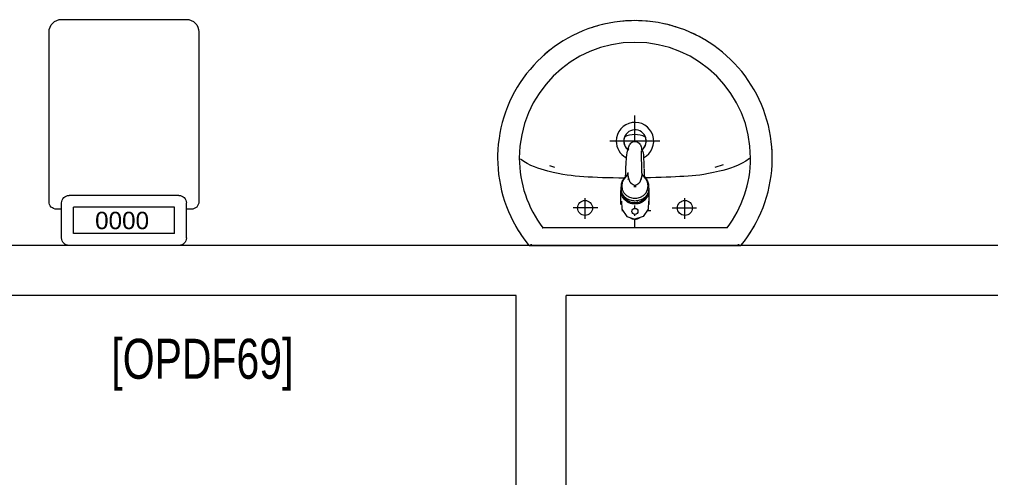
# Model space of a CAD drawing. Extents: x -234346 to 58427, y -132654 to -82394.
# Drawn here: x -62222 to -60277, y -98387 to -97470 of the extents above; entities that cross this region are included whole.
import ezdxf

# ---------------------------------------------------------------- set-up
doc = ezdxf.new("R2010")
doc.units = 0
doc.header["$LTSCALE"] = 8
for name, color, linetype, lineweight in [('72_EGR_BASE_TEXT', 9, 'Continuous', 5), ('72_EGR_EQP_TAG', 9, 'Continuous', 5), ('LOADING', 9, 'Continuous', 5), ('P-SANR-FIXT', 9, 'Continuous', 18), ('P-SANR-FIXT-1', 9, 'Continuous', 13), ('Walls', 9, 'Continuous', 5)]:
    doc.layers.add(name, color=color, linetype=linetype, lineweight=lineweight)
doc.styles.get("Standard").update_dxf_attribs({"font": 'ARIALUNI.TTF'})
doc.styles.add('X3G_ENTITY_9F38', font='swisscl.ttf', dxfattribs={"height": 0.2})

# ---------------------------------------------------------------- blocks, each defined once
blk = doc.blocks.new('FP_138-161_A_00_GFL_-0_080_Einreichung_Grundrisse_100')
at = {"layer": 'P-SANR-FIXT'}
blk.add_line((-0.0044, -0.0019), (-0.0045, -0.0021), dxfattribs=at)
at = {"layer": 'P-SANR-FIXT', "flags": 128}
blk.add_lwpolyline([(-0.0057, -0.0037), (-0.0058, -0.0039), (-0.006, -0.004)], dxfattribs=at)
blk = doc.blocks.new('FP_139-161_A_00_GFL_-0_080_Einreichung_Grundrisse_100')
at = {"layer": 'P-SANR-FIXT'}
blk.add_line((0.0045, -0.0022), (0.0044, -0.002), dxfattribs=at)
at = {"layer": 'P-SANR-FIXT', "flags": 128}
blk.add_lwpolyline([(0.006, -0.004), (0.0059, -0.0039), (0.0057, -0.0038)], dxfattribs=at)
blk = doc.blocks.new('IS_Ceraplus_B8204_BIM_BG _1_ - B8204AA - CERAPLUS single lever basin mixer with pop-up waste-V137-161_A_00_GFL_-0_080_Einreichung_Grundrisse_100')
at = {"layer": 'P-SANR-FIXT-1'}
h = blk.add_hatch(dxfattribs=at)
h.set_pattern_fill('FP_26', color=256, style=0, pattern_type=2)
h.set_pattern_definition([(225, (0.009, 0), (0.010607, -0.010607), []), (315, (0.009, 0), (0.010607, 0.010607), [])])
h.paths.add_polyline_path([(0.0056, -0.002), (0.0058, -0.0024), (0.0058, -0.0021)])
h.paths.add_polyline_path([(0.007, -0.0039), (0.0088, -0.0045), (0.0084, -0.0043)])
at = {"layer": 'LOADING'}
for p, q in [((-0.028, 0), (-0.028, -0.0281)), ((0.028, -0.0281), (0.028, 0)), ((-0.0274, -0.0337), (-0.0271, -0.0392)), ((-0.0262, -0.0282), (-0.0263, -0.0287)), ((0.0263, -0.0287), (0.0262, -0.0282)), ((0.0262, -0.0293), (0.0263, -0.0287)), ((0.0271, -0.0392), (0.0274, -0.0337)), ((-0.0137, -0.0512), (-0.0129, -0.0517)), ((0.0124, -0.052), (0.0133, -0.0515)), ((0.0185, -0.0618), (0.019, -0.0539)), ((0.019, -0.0539), (0.0188, -0.0561)), ((0.014, -0.0647), (0.0133, -0.1077))]:
    blk.add_line(p, q, dxfattribs=at)
at = {"layer": 'LOADING', "flags": 128}
for points in [[(-0.0272, -0.0069), (-0.0266, 0.009), (-0.0165, 0.0236), (0, 0.0291)], [(0.0272, -0.0069), (0.0266, 0.009), (0.0165, 0.0236), (0, 0.0291)], [(-0.0176, -0.0568), (-0.0224, -0.0513), (-0.0254, -0.0448), (-0.0264, -0.0376), (-0.0253, -0.0305), (-0.0222, -0.024), (-0.0172, -0.0186), (-0.0109, -0.0147), (-0.0037, -0.0127), (0.0037, -0.0127), (0.0109, -0.0147), (0.0172, -0.0186), (0.0222, -0.024), (0.0253, -0.0305), (0.0264, -0.0376), (0.0254, -0.0448), (0.0224, -0.0513), (0.0176, -0.0568)], [(-0.0271, -0.0393), (-0.027, -0.0403), (-0.0269, -0.0414), (-0.0267, -0.0424), (-0.0265, -0.0434), (-0.0262, -0.0444), (-0.0259, -0.0454), (-0.0255, -0.0464), (-0.0252, -0.0474), (-0.0247, -0.0484), (-0.0243, -0.0493), (-0.0238, -0.0502), (-0.0232, -0.0511), (-0.0226, -0.052), (-0.022, -0.0529), (-0.0214, -0.0537), (-0.0207, -0.0545), (-0.0199, -0.0553), (-0.0192, -0.0561), (-0.0184, -0.0568), (-0.0176, -0.0575), (-0.0173, -0.0577)], [(-0.019, -0.0539), (-0.0185, -0.0615), (-0.0185, -0.0618)], [(-0.0162, -0.0579), (-0.0156, -0.058), (-0.0151, -0.0581), (-0.0146, -0.0583), (-0.0142, -0.0586), (-0.0139, -0.0588), (-0.0138, -0.0591)], [(0.0138, -0.0591), (0.0139, -0.0588), (0.0142, -0.0586), (0.0146, -0.0583), (0.0151, -0.0581), (0.0156, -0.058), (0.0162, -0.0579)], [(0.0171, -0.0578), (0.0174, -0.0575), (0.0176, -0.0568)], [(0.0173, -0.0577), (0.0181, -0.057), (0.0189, -0.0563), (0.0197, -0.0556), (0.0204, -0.0548), (0.0211, -0.054), (0.0218, -0.0532), (0.0224, -0.0523), (0.023, -0.0514), (0.0236, -0.0505), (0.0241, -0.0496), (0.0246, -0.0487), (0.025, -0.0477), (0.0254, -0.0467), (0.0258, -0.0458), (0.0261, -0.0448), (0.0264, -0.0437), (0.0266, -0.0427), (0.0268, -0.0417), (0.027, -0.0407), (0.0271, -0.0396), (0.0271, -0.0393)], [(-0.0181, -0.0728), (-0.0177, -0.083), (-0.0172, -0.0938)], [(-0.0138, -0.0591), (-0.0139, -0.0612), (-0.014, -0.0633)], [(0.014, -0.0633), (0.0139, -0.0612), (0.0138, -0.0591)], [(0.0172, -0.0938), (0.0177, -0.083), (0.0181, -0.0728)], [(0.0184, -0.0651), (0.0184, -0.0652), (0.0184, -0.0652), (0.0184, -0.0652), (0.0184, -0.0654), (0.0184, -0.0655)], [(-0.0129, -0.1142), (-0.0124, -0.1161), (-0.0118, -0.1179), (-0.0109, -0.1197), (-0.0098, -0.1214), (-0.0084, -0.123), (-0.0067, -0.1244), (-0.0047, -0.1255), (-0.0025, -0.1263), (0, -0.1266)], [(0, -0.1266), (0.0025, -0.1263), (0.0047, -0.1255), (0.0067, -0.1244), (0.0084, -0.123), (0.0098, -0.1214), (0.0109, -0.1197), (0.0118, -0.1179), (0.0124, -0.1161), (0.0129, -0.1142)]]:
    blk.add_lwpolyline(points, dxfattribs=at)
at = {"layer": 'LOADING'}
for centre, radius, start, end in [((0, 0.0135), 0.00603, 0, 180), ((0, 0.0135), 0.00603, 180, 0), ((-0.009, 0), 0.005, 300, 315), ((0.009, 0), 0.005, 225, 240)]:
    blk.add_arc(centre, radius, start, end, dxfattribs=at)
for centre, major_axis, start_param, end_param in [((0, -0.0281), (-0.028, 0), 4.712389, 6.47291), ((0, -0.0287), (0.0267, 0), 1.570796, 3.036556), ((0, -0.0287), (0.0263, 0), 2.625648, 2.791756), ((0, -0.0287), (-0.0263, 0), 4.712389, 5.759587), ((0, -0.0281), (0.028, 0), 6.093357, 7.853982), ((0, -0.0287), (0.0267, 0), 0.105099, 1.570796), ((0, -0.0287), (0.0262, 0), 0.523599, 1.570796), ((0, -0.0287), (0.0262, 0), 0.349919, 0.515945), ((0, -0.0321), (0.0275, 0), 3.141823, 3.202701), ((0, -0.0321), (0.0275, 0), 3.239313, 3.439417), ((0, -0.0281), (0.028, 0), 3.371221, 3.483334), ((0, -0.0287), (0.0267, 0), 6.059374, 6.108652), ((0, -0.0321), (0.0275, 0), 5.985527, 6.185455), ((0, -0.0281), (0.028, 0), 5.94107, 6.05344), ((0, -0.0321), (0.0275, 0), 6.222066, 6.282955), ((0, -0.0312), (0.0248, 0), 4.111947, 4.191073), ((0, -0.0281), (0.028, 0), 4.202431, 4.259552), ((0, -0.0287), (0.0263, 0), 4.169225, 4.2325), ((0, -0.0281), (0.028, 0), 5.172057, 5.222265)]:
    blk.add_ellipse(centre, major_axis=major_axis, ratio=0.961262, start_param=start_param, end_param=end_param, dxfattribs=at)
for points, knots in [([(-0.0215, -0.0162), (-0.0216, -0.0163), (-0.0219, -0.0167), (-0.0227, -0.0177), (-0.0238, -0.0192), (-0.0249, -0.0211), (-0.0258, -0.0231), (-0.0266, -0.0253), (-0.0273, -0.0282), (-0.0275, -0.0305), (-0.0275, -0.0321)], [0.7859035, 0.7859035, 0.7859035, 0.7859035, 0.7916667, 0.8055556, 0.8333333, 0.8611111, 0.8888889, 0.9166667, 0.9444444, 1, 1, 1, 1]), ([(0.021, -0.0157), (0.0208, -0.0154), (0.0203, -0.0149), (0.0192, -0.0139), (0.0177, -0.0127), (0.0161, -0.0117), (0.0148, -0.0109), (0.0138, -0.0104), (0.0127, -0.0099), (0.0113, -0.0093), (0.0087, -0.0084), (0.0048, -0.0075), (0, -0.0071), (-0.0048, -0.0075), (-0.0087, -0.0084), (-0.0113, -0.0093), (-0.0127, -0.0099), (-0.0138, -0.0104), (-0.0148, -0.0109), (-0.0161, -0.0117), (-0.0177, -0.0127), (-0.0191, -0.0139), (-0.0202, -0.0149), (-0.0208, -0.0154), (-0.021, -0.0157)], [0.2222222, 0.2222222, 0.2222222, 0.2222222, 0.2361111, 0.25, 0.2777778, 0.3055556, 0.3194444, 0.3333333, 0.3472222, 0.3611111, 0.3888889, 0.4444444, 0.5, 0.5555556, 0.6111111, 0.6388889, 0.6527778, 0.6666667, 0.6805556, 0.6944444, 0.7222222, 0.75, 0.7638889, 0.7777778, 0.7777778, 0.7777778, 0.7777778]), ([(0.0275, -0.0321), (0.0275, -0.0305), (0.0273, -0.0282), (0.0266, -0.0253), (0.0258, -0.0231), (0.0249, -0.0211), (0.0238, -0.0192), (0.0227, -0.0177), (0.0219, -0.0167), (0.0216, -0.0163), (0.0215, -0.0162)], [0, 0, 0, 0, 0.0555556, 0.0833333, 0.1111111, 0.1388889, 0.1666667, 0.1944444, 0.2083333, 0.2142181, 0.2142181, 0.2142181, 0.2142181]), ([(0, -0.0378), (-0.0005, -0.038), (-0.0012, -0.0384), (-0.0021, -0.0389), (-0.0028, -0.0393), (-0.0035, -0.0397), (-0.0042, -0.04), (-0.0049, -0.0405), (-0.0055, -0.0409), (-0.0061, -0.0414), (-0.0067, -0.0419), (-0.0072, -0.0424), (-0.0078, -0.0429), (-0.0083, -0.0435), (-0.0088, -0.0441), (-0.0092, -0.0446), (-0.0096, -0.0452), (-0.01, -0.0459), (-0.0103, -0.0466), (-0.0105, -0.0472), (-0.0107, -0.0477), (-0.0108, -0.0481), (-0.0109, -0.0484), (-0.0111, -0.0489), (-0.0114, -0.0497), (-0.0118, -0.0509), (-0.0122, -0.0521), (-0.0124, -0.053), (-0.0126, -0.0537), (-0.0128, -0.0544), (-0.0129, -0.0552), (-0.0131, -0.0559), (-0.0132, -0.0566), (-0.0134, -0.0572), (-0.0136, -0.0581), (-0.0137, -0.0587), (-0.0138, -0.0591)], [0, 0, 0, 0, 0.055556, 0.083333, 0.111111, 0.138889, 0.166667, 0.194444, 0.222222, 0.25, 0.277778, 0.305556, 0.333333, 0.361111, 0.388889, 0.416667, 0.444444, 0.472222, 0.5, 0.527778, 0.541667, 0.555556, 0.569444, 0.583333, 0.611111, 0.666667, 0.722222, 0.75, 0.777778, 0.805556, 0.833333, 0.861111, 0.888889, 0.916667, 0.944444, 1, 1, 1, 1]), ([(0, -0.0357), (-0.0006, -0.0357), (-0.0013, -0.0357), (-0.002, -0.0357), (-0.0022, -0.0357)], [0, 0, 0, 0, 0.1, 0.1298359, 0.1298359, 0.1298359, 0.1298359]), ([(0.0022, -0.0357), (0.002, -0.0357), (0.0013, -0.0357), (0.0006, -0.0357), (0, -0.0357)], [0.8701578, 0.8701578, 0.8701578, 0.8701578, 0.9, 1, 1, 1, 1]), ([(0.0138, -0.0591), (0.0137, -0.0587), (0.0136, -0.0581), (0.0134, -0.0572), (0.0132, -0.0566), (0.0131, -0.0559), (0.0129, -0.0552), (0.0128, -0.0544), (0.0126, -0.0537), (0.0124, -0.053), (0.0122, -0.0521), (0.0118, -0.0509), (0.0114, -0.0497), (0.0111, -0.0489), (0.0109, -0.0484), (0.0108, -0.0481), (0.0107, -0.0477), (0.0105, -0.0472), (0.0103, -0.0466), (0.01, -0.0459), (0.0096, -0.0452), (0.0092, -0.0446), (0.0088, -0.0441), (0.0083, -0.0435), (0.0078, -0.0429), (0.0072, -0.0424), (0.0067, -0.0419), (0.0061, -0.0414), (0.0055, -0.0409), (0.0049, -0.0405), (0.0042, -0.04), (0.0035, -0.0397), (0.0028, -0.0393), (0.0021, -0.0389), (0.0012, -0.0384), (0.0005, -0.038), (0, -0.0378)], [0, 0, 0, 0, 0.055556, 0.083333, 0.111111, 0.138889, 0.166667, 0.194444, 0.222222, 0.25, 0.277778, 0.333333, 0.388889, 0.416667, 0.430556, 0.444444, 0.458333, 0.472222, 0.5, 0.527778, 0.555556, 0.583333, 0.611111, 0.638889, 0.666667, 0.694444, 0.722222, 0.75, 0.777778, 0.805556, 0.833333, 0.861111, 0.888889, 0.916667, 0.944444, 1, 1, 1, 1]), ([(-0.0188, -0.0538), (-0.0188, -0.0547), (-0.0186, -0.0582), (-0.0185, -0.0619), (-0.0184, -0.0646)], [0.6724021, 0.6724021, 0.6724021, 0.6724021, 0.75, 1, 1, 1, 1]), ([(-0.0162, -0.0579), (-0.0162, -0.0578), (-0.0163, -0.0578), (-0.0165, -0.0577), (-0.0166, -0.0575), (-0.0167, -0.0574), (-0.0169, -0.0573), (-0.017, -0.0572), (-0.0172, -0.0571), (-0.0173, -0.057), (-0.0175, -0.0569), (-0.0176, -0.0568)], [0, 0, 0, 0, 0.1, 0.2, 0.3, 0.4, 0.5, 0.6, 0.7, 0.8, 1, 1, 1, 1]), ([(-0.0148, -0.0587), (-0.015, -0.0586), (-0.0159, -0.0583), (-0.0167, -0.058), (-0.0172, -0.0578)], [0.8, 0.8, 0.8, 0.8, 0.85, 1, 1, 1, 1]), ([(0.0141, -0.0613), (0.0141, -0.0611), (0.0143, -0.0608), (0.0145, -0.0604), (0.0148, -0.06), (0.0151, -0.0596), (0.0153, -0.0594), (0.0155, -0.0592), (0.0156, -0.059), (0.0158, -0.0588), (0.016, -0.0587), (0.0163, -0.0585), (0.0165, -0.0583), (0.0166, -0.0582)], [0.3333333, 0.3333333, 0.3333333, 0.3333333, 0.4166667, 0.5, 0.5833333, 0.6666667, 0.7083333, 0.75, 0.7916667, 0.8333333, 0.875, 0.9166667, 1, 1, 1, 1]), ([(0.0176, -0.0568), (0.0175, -0.0569), (0.0173, -0.057), (0.0172, -0.0571), (0.017, -0.0572), (0.0169, -0.0573), (0.0167, -0.0574), (0.0166, -0.0575), (0.0165, -0.0577), (0.0163, -0.0578), (0.0162, -0.0578), (0.0162, -0.0579)], [0, 0, 0, 0, 0.2, 0.3, 0.4, 0.5, 0.6, 0.7, 0.8, 0.9, 1, 1, 1, 1]), ([(0.0184, -0.0646), (0.0185, -0.0619), (0.0186, -0.0582), (0.0188, -0.0547), (0.0188, -0.0538)], [0, 0, 0, 0, 0.25, 0.3275586, 0.3275586, 0.3275586, 0.3275586]), ([(-0.0131, -0.1116), (-0.0132, -0.1115), (-0.0135, -0.1109), (-0.0141, -0.1099), (-0.0147, -0.1086), (-0.0153, -0.1072), (-0.0159, -0.1053), (-0.0167, -0.1021), (-0.0171, -0.0992), (-0.0171, -0.0973)], [0.4856715, 0.4856715, 0.4856715, 0.4856715, 0.5, 0.55, 0.6, 0.65, 0.7, 0.8, 1, 1, 1, 1]), ([(-0.0132, -0.1091), (-0.0132, -0.1096), (-0.0132, -0.1103), (-0.0132, -0.1111), (-0.0132, -0.1115), (-0.0132, -0.1118), (-0.0131, -0.1122), (-0.0131, -0.1125), (-0.0131, -0.1128), (-0.0131, -0.1131), (-0.013, -0.1134), (-0.013, -0.1138), (-0.0129, -0.1141), (-0.0129, -0.1142)], [0.2, 0.2, 0.2, 0.2, 0.4, 0.5, 0.55, 0.6, 0.65, 0.7, 0.75, 0.8, 0.85, 0.9, 1, 1, 1, 1]), ([(0.0129, -0.1142), (0.0129, -0.1141), (0.013, -0.1138), (0.013, -0.1134), (0.0131, -0.1131), (0.0131, -0.1128), (0.0131, -0.1125), (0.0131, -0.1122), (0.0132, -0.1118), (0.0132, -0.1115), (0.0132, -0.1111), (0.0132, -0.1103), (0.0132, -0.1096), (0.0132, -0.1091)], [0, 0, 0, 0, 0.1, 0.15, 0.2, 0.25, 0.3, 0.35, 0.4, 0.45, 0.5, 0.6, 0.8, 0.8, 0.8, 0.8]), ([(0.0131, -0.1116), (0.0133, -0.1113), (0.0137, -0.1106), (0.0142, -0.1096), (0.0147, -0.1084), (0.0153, -0.1072), (0.0159, -0.1053), (0.0167, -0.1021), (0.0171, -0.0992), (0.0171, -0.0973)], [-0.5143371, -0.5143371, -0.5143371, -0.5143371, -0.475, -0.4375, -0.4, -0.35, -0.3, -0.2, 0, 0, 0, 0])]:
    blk.add_open_spline(points, degree=3, knots=knots, dxfattribs=at)
for points in [[(-0.0172, -0.0578), (-0.0171, -0.0578), (-0.0169, -0.058), (-0.0167, -0.0581), (-0.0166, -0.0582)], [(-0.0162, -0.0579), (-0.0162, -0.0579), (-0.0164, -0.0581), (-0.0165, -0.0582), (-0.0166, -0.0583), (-0.0166, -0.0582), (-0.0166, -0.0582)], [(-0.0166, -0.0582), (-0.0163, -0.0585), (-0.0156, -0.059), (-0.0148, -0.0599), (-0.0142, -0.0609), (-0.0139, -0.0617), (-0.0138, -0.0621)], [(0.0172, -0.0578), (0.0168, -0.0579), (0.0158, -0.0583), (0.0147, -0.0587), (0.0141, -0.059)], [(0.0166, -0.0582), (0.0166, -0.0582), (0.0166, -0.0583), (0.0165, -0.0582), (0.0164, -0.0581), (0.0162, -0.0579), (0.0162, -0.0579)], [(0.0166, -0.0582), (0.0167, -0.0582), (0.0168, -0.0581), (0.0169, -0.058), (0.0169, -0.058)], [(0.0169, -0.058), (0.017, -0.0579), (0.0171, -0.0579), (0.0171, -0.0578)], [(-0.0184, -0.0646), (-0.0183, -0.0659), (-0.0182, -0.0684), (-0.0181, -0.0709), (-0.0181, -0.0721)], [(-0.014, -0.0633), (-0.014, -0.0633), (-0.014, -0.0633), (-0.014, -0.0633)], [(-0.014, -0.0646), (-0.014, -0.0644), (-0.014, -0.064), (-0.014, -0.0635), (-0.014, -0.0633)], [(0.014, -0.0633), (0.014, -0.0633), (0.014, -0.0633), (0.014, -0.0633)], [(0.014, -0.0633), (0.014, -0.0635), (0.014, -0.064), (0.014, -0.0644), (0.014, -0.0647)], [(0.0181, -0.0721), (0.0181, -0.0709), (0.0182, -0.0684), (0.0183, -0.0659), (0.0184, -0.0646)], [(-0.0172, -0.0938), (-0.0172, -0.0944), (-0.0172, -0.0956), (-0.0171, -0.0967), (-0.0171, -0.0973)], [(0.0171, -0.0973), (0.0171, -0.0967), (0.0172, -0.0956), (0.0172, -0.0944), (0.0172, -0.0938)]]:
    blk.add_open_spline(points, degree=3, dxfattribs=at)
for name in ['FP_138-161_A_00_GFL_-0_080_Einreichung_Grundrisse_100', 'FP_139-161_A_00_GFL_-0_080_Einreichung_Grundrisse_100']:
    blk.add_blockref(name, (0, 0), dxfattribs=at)
blk = doc.blocks.new('_100_WB_KER_REN_55x45x18 - _100_WB_KER_REN_55x45x18-V63-161_A_00_GFL_-0_080_Einreichung_Grundrisse_100')
at = {"layer": 'LOADING'}
for p, q in [((-0.2075, 0.225), (-0.2075, 0.2227)), ((0.2074, 0.225), (-0.2074, 0.225)), ((0.2075, 0.2227), (0.2075, 0.225)), ((-0.1855, 0.1899), (0.1855, 0.1899)), ((0, 0.1899), (0, 0.1724)), ((-0.1, 0.172), (-0.1, 0.1303)), ((0, 0.1656), (0, 0.1628)), ((0.1, 0.172), (0.1, 0.1303)), ((-0.0744, 0.15), (-0.1234, 0.15)), ((-0.0259, 0.155), (-0.0315, 0.155)), ((0, 0.1509), (0, 0.1454)), ((0, 0.1422), (0, 0.1399)), ((0.026, 0.155), (0.0248, 0.155)), ((0.0744, 0.15), (0.1234, 0.15)), ((-0.1763, 0.0637), (-0.1598, 0.0692)), ((0.1605, 0.0691), (0.1707, 0.0656)), ((-0.05, 0.0161), (0.05, 0.0161)), ((0, 0.0168), (0, -0.0348))]:
    blk.add_line(p, q, dxfattribs=at)
at = {"layer": 'LOADING', "flags": 128}
for points in [[(-0.2121, 0.225), (-0.219, 0.2164), (-0.2254, 0.2075), (-0.2316, 0.1983), (-0.2373, 0.189), (-0.2427, 0.1794), (-0.2476, 0.1696), (-0.2522, 0.1596), (-0.2564, 0.1494), (-0.2602, 0.1391), (-0.2635, 0.1286), (-0.2665, 0.118), (-0.269, 0.1073), (-0.271, 0.0965), (-0.2727, 0.0856), (-0.2739, 0.0747), (-0.2747, 0.0637), (-0.275, 0.0527), (-0.275, 0.05)], [(0.275, 0.05), (0.2748, 0.061), (0.2741, 0.072), (0.273, 0.0829), (0.2715, 0.0938), (0.2695, 0.1046), (0.2671, 0.1154), (0.2643, 0.126), (0.261, 0.1365), (0.2574, 0.1469), (0.2533, 0.1571), (0.2488, 0.1671), (0.2439, 0.177), (0.2387, 0.1866), (0.233, 0.1961), (0.227, 0.2053), (0.2206, 0.2142), (0.2138, 0.2229), (0.2121, 0.225)], [(-0.275, 0.05), (-0.2748, 0.039), (-0.2741, 0.028), (-0.273, 0.0171), (-0.2715, 0.0062), (-0.2695, -0.0046), (-0.2671, -0.0154), (-0.2643, -0.026), (-0.261, -0.0365), (-0.2574, -0.0469), (-0.2533, -0.0571), (-0.2488, -0.0671), (-0.2439, -0.077), (-0.2387, -0.0866), (-0.233, -0.0961), (-0.227, -0.1053), (-0.2206, -0.1142), (-0.2138, -0.1229), (-0.2067, -0.1313), (-0.1993, -0.1395), (-0.1916, -0.1473), (-0.1836, -0.1548), (-0.1752, -0.162), (-0.1666, -0.1688), (-0.1577, -0.1753), (-0.1486, -0.1814), (-0.1392, -0.1872), (-0.1296, -0.1925), (-0.1198, -0.1975), (-0.1098, -0.2021), (-0.0996, -0.2063), (-0.0893, -0.2101), (-0.0788, -0.2135), (-0.0682, -0.2164), (-0.0575, -0.2189), (-0.0467, -0.221), (-0.0359, -0.2227), (-0.0249, -0.2239), (-0.014, -0.2246), (-0.003, -0.225), (0.008, -0.2249), (0.019, -0.2243), (0.03, -0.2234), (0.0409, -0.2219), (0.0517, -0.2201), (0.0625, -0.2178), (0.0731, -0.2151), (0.0837, -0.212), (0.0941, -0.2084), (0.1043, -0.2044), (0.1144, -0.2001), (0.1243, -0.1953), (0.1341, -0.1901), (0.1436, -0.1846), (0.1528, -0.1786), (0.1618, -0.1723), (0.1706, -0.1657), (0.1791, -0.1587), (0.1873, -0.1514), (0.1952, -0.1437), (0.2028, -0.1358), (0.21, -0.1275), (0.217, -0.119), (0.2236, -0.1101), (0.2298, -0.1011), (0.2356, -0.0918), (0.2411, -0.0822), (0.2462, -0.0725), (0.2509, -0.0625), (0.2552, -0.0524), (0.2591, -0.0421), (0.2626, -0.0317), (0.2656, -0.0211), (0.2683, -0.0104), (0.2705, 0.0003), (0.2722, 0.0112), (0.2736, 0.0221), (0.2745, 0.0331), (0.2749, 0.0441), (0.275, 0.05)]]:
    blk.add_lwpolyline(points, dxfattribs=at)
at = {"layer": 'LOADING'}
for centre in [(-0.1, 0.15), (0.1, 0.15)]:
    blk.add_circle(centre, 0.015, dxfattribs=at)
for centre, radius, start, end in [((0, 0.05), 0.275, 140.4788, 141.2381), ((0, 0.05), 0.275, 38.7619, 39.5212), ((0, 0.05), 0.275, 145.9324, 150.3591), ((0, 0.05), 0.275, 29.6409, 34.0676), ((0, 0.05), 0.2315, 142.8209, 180), ((0, 0.05), 0.2315, 0, 37.1791), ((0, 0.155), 0.0175, 54.0899, 125.9101), ((0, 0.155), 0.0175, 68.869, 83.8798), ((0, 0.155), 0.0175, 251.9463, 258.2346), ((0, 0.05), 0.275, 180, 183.6225), ((0, 0.05), 0.2315, 180, 0), ((0, 0.0161), 0.0375, 117.1305, 0), ((0, 0.0161), 0.0375, 0, 61.4146), ((0, 0.0161), 0.0225, 129.5025, 0), ((0, 0.0161), 0.0225, 156.725, 162.0134), ((0, 0.0161), 0.0225, 138.0808, 143.3939), ((0, 0.0161), 0.0225, 0, 51.4286), ((0, 0.0161), 0.0225, 36.616, 41.9265), ((0, 0.0161), 0.0225, 17.9887, 23.276), ((0, 0.0161), 0.0225, 180, 193.3417), ((0, 0.0161), 0.0225, 197.0466, 201.508), ((0, 0.05), 0.047, 243.4433, 296.5567), ((0, 0.0161), 0.0225, 338.492, 342.9534), ((0, 0.0161), 0.0225, 346.6583, 0), ((0, 0.05), 0.275, 307.6689, 312), ((0, 0.05), 0.275, 240, 245.6589), ((0, 0.05), 0.275, 252, 257.5535), ((0, 0.05), 0.275, 282.9241, 288), ((0, 0.05), 0.275, 264, 276)]:
    blk.add_arc(centre, radius, start, end, dxfattribs=at)
for points, knots in [([(-0.2074, 0.225), (-0.2078, 0.225), (-0.2086, 0.225), (-0.2095, 0.225), (-0.2102, 0.225), (-0.2106, 0.225), (-0.2109, 0.225), (-0.2111, 0.225), (-0.2114, 0.225), (-0.2116, 0.225), (-0.2118, 0.225), (-0.2119, 0.225), (-0.2119, 0.225)], [-1, -1, -1, -1, -0.8333333, -0.6666667, -0.5833333, -0.5, -0.4583333, -0.4166667, -0.3333333, -0.2916667, -0.25, -0.1666667, -0.1666667, -0.1666667, -0.1666667]), ([(0.2119, 0.225), (0.2119, 0.225), (0.2118, 0.225), (0.2116, 0.225), (0.2114, 0.225), (0.2111, 0.225), (0.2109, 0.225), (0.2106, 0.225), (0.2102, 0.225), (0.2095, 0.225), (0.2086, 0.225), (0.2078, 0.225), (0.2074, 0.225)], [-0.8333333, -0.8333333, -0.8333333, -0.8333333, -0.75, -0.7083333, -0.6666667, -0.5833333, -0.5416667, -0.5, -0.4166667, -0.3333333, -0.1666667, 0, 0, 0, 0]), ([(-0.0037, 0.1721), (-0.0046, 0.1719), (-0.0064, 0.1714), (-0.0081, 0.1705), (-0.009, 0.17)], [0.5653198, 0.5653198, 0.5653198, 0.5653198, 0.6111111, 0.6666667, 0.6666667, 0.6666667, 0.6666667]), ([(0.009, 0.17), (0.0086, 0.1703), (0.0077, 0.1708), (0.0059, 0.1715), (0.0046, 0.1719), (0.0037, 0.1721)], [0.3333333, 0.3333333, 0.3333333, 0.3333333, 0.3611111, 0.3888889, 0.4346482, 0.4346482, 0.4346482, 0.4346482]), ([(-0.2294, 0.0509), (-0.2103, 0.066), (-0.1431, 0.0839), (-0.1084, 0.0863), (-0.0496, 0.0893), (-0.0206, 0.0899)], [0.0392191, 0.0392191, 0.0392191, 0.0392191, 0.1715289, 0.4228457, 0.6475389, 0.6475389, 0.6475389, 0.6475389]), ([(0.0209, 0.0903), (0.0512, 0.0901), (0.1113, 0.0879), (0.1514, 0.0828), (0.2115, 0.0665), (0.2292, 0.052)], [0.7533082, 0.7533082, 0.7533082, 0.7533082, 0.9865548, 1.235629, 1.3638988, 1.3638988, 1.3638988, 1.3638988]), ([(-0.0141, 0.0337), (-0.0162, 0.0319), (-0.0207, 0.0267), (-0.0225, 0.02), (-0.0225, 0.0161)], [0.7144203, 0.7144203, 0.7144203, 0.7144203, 0.8333333, 1, 1, 1, 1]), ([(0.0225, 0.0161), (0.0225, 0.0187), (0.0216, 0.0239), (0.0182, 0.0298), (0.0152, 0.0327), (0.0141, 0.0337)], [0, 0, 0, 0, 0.1111111, 0.2222222, 0.285568, 0.285568, 0.285568, 0.285568])]:
    blk.add_open_spline(points, degree=3, knots=knots, dxfattribs=at)
for points in [[(-0.2075, 0.2227), (-0.2075, 0.2231), (-0.2075, 0.2235), (-0.2075, 0.2239)], [(0.2075, 0.2239), (0.2075, 0.2235), (0.2075, 0.2231), (0.2075, 0.2227)], [(-0.1852, 0.1899), (-0.1853, 0.1899), (-0.1854, 0.1899), (-0.1855, 0.1899)], [(0.1855, 0.1899), (0.1854, 0.1899), (0.1853, 0.1899), (0.1852, 0.1899)], [(-0.0009, 0.1725), (-0.0013, 0.1725), (-0.0018, 0.1724), (-0.0022, 0.1724)], [(0.0022, 0.1724), (0.0018, 0.1724), (0.0013, 0.1725), (0.0009, 0.1725)], [(-0.0225, 0.0161), (-0.0225, 0.0147), (-0.0222, 0.012), (-0.0215, 0.0093), (-0.021, 0.008)], [(0.021, 0.008), (0.0215, 0.0093), (0.0222, 0.012), (0.0225, 0.0147), (0.0225, 0.0161)]]:
    blk.add_open_spline(points, degree=3, dxfattribs=at)
at = {"layer": 'LOADING', "xscale": -1, "rotation": 5.088887490341627e-12}
blk.add_blockref('IS_Ceraplus_B8204_BIM_BG _1_ - B8204AA - CERAPLUS single lever basin mixer with pop-up waste-V137-161_A_00_GFL_-0_080_Einreichung_Grundrisse_100', (0, 0.1434), dxfattribs=at)
blk = doc.blocks.new('HF13461A-P')
at = {"layer": 'LOADING'}
for p, q in [((0.2579, 0.4503), (0.0379, 0.4503)), ((0.0229, 0.4353), (0.0229, 0.3653)), ((0.2729, 0.4353), (0.2729, 0.3653)), ((0.2493, 0.4266), (0.0466, 0.4266)), ((0.0466, 0.4266), (0.0466, 0.3739)), ((0.2493, 0.4266), (0.2493, 0.3739)), ((0.0229, 0.3778), (0.0129, 0.3778)), ((0.2493, 0.3739), (0.0466, 0.3739)), ((0.2829, 0.3778), (0.2729, 0.3778)), ((-0.0021, 0.3628), (-0.0021, 0.0228)), ((0.2579, 0.3503), (0.0379, 0.3503)), ((0.2979, 0.0228), (0.2979, 0.3628)), ((0.0229, -0.0022), (0.2729, -0.0022))]:
    blk.add_line(p, q, dxfattribs=at)
for centre, radius, start, end in [((0.0379, 0.4353), 0.015, 90, 180), ((0.2579, 0.4353), 0.015, 0, 90), ((0.0129, 0.3628), 0.015, 90, 180), ((0.2829, 0.3628), 0.015, 0, 90), ((0.0379, 0.3653), 0.015, 180, 270), ((0.2579, 0.3653), 0.015, 270, 0), ((0.0229, 0.0228), 0.025, 180, 270), ((0.2729, 0.0228), 0.025, 270, 0)]:
    blk.add_arc(centre, radius, start, end, dxfattribs=at)
blk.add_text('0000', height=0.03477, dxfattribs=at).set_placement((0.0901, 0.3829))
blk = doc.blocks.new('1stF')
at = {"layer": 'Walls', "color": 9}
for p, q in [((-58822.3, -97922.6, 0.1), (-62451.9, -97922.6, 0.1)), ((-61227.1, -98022.6, 0.1), (-62451.9, -98022.6, 0.1)), ((-61227.1, -99172.6, 0.1), (-61227.1, -98022.6, 0.1)), ((-58822.3, -98022.6, 0.1), (-61127.1, -98022.6, 0.1)), ((-61127.1, -99172.6, 0.1), (-61127.1, -98022.6, 0.1))]:
    blk.add_line(p, q, dxfattribs=at)
at = {"layer": 'LOADING', "color": 9, "lineweight": 0, "xscale": -1000, "yscale": 1000, "zscale": 1000, "rotation": 180}
blk.add_blockref('HF13461A-P', (-62160.4, -97472.3, 0), dxfattribs=at)
at = {"layer": 'LOADING', "color": 9, "xscale": 1000, "yscale": 1000, "zscale": 1000, "rotation": 180}
blk.add_blockref('_100_WB_KER_REN_55x45x18 - _100_WB_KER_REN_55x45x18-V63-161_A_00_GFL_-0_080_Einreichung_Grundrisse_100', (-60989.4, -97697.6, 0), dxfattribs=at)
at = {"layer": '72_EGR_BASE_TEXT', "color": 9, "insert": (-61855.5, -98109.5, 0.1), "char_height": 80, "attachment_point": 2, "style": 'X3G_ENTITY_9F38'}
blk.add_mtext('[OPDF69]', dxfattribs=at)

msp = doc.modelspace()

# ---------------------------------------------------------------- block references
at = {"layer": '72_EGR_EQP_TAG'}
msp.add_blockref('1stF', (0, 0), dxfattribs=at)

doc.saveas('drawing.dxf')
